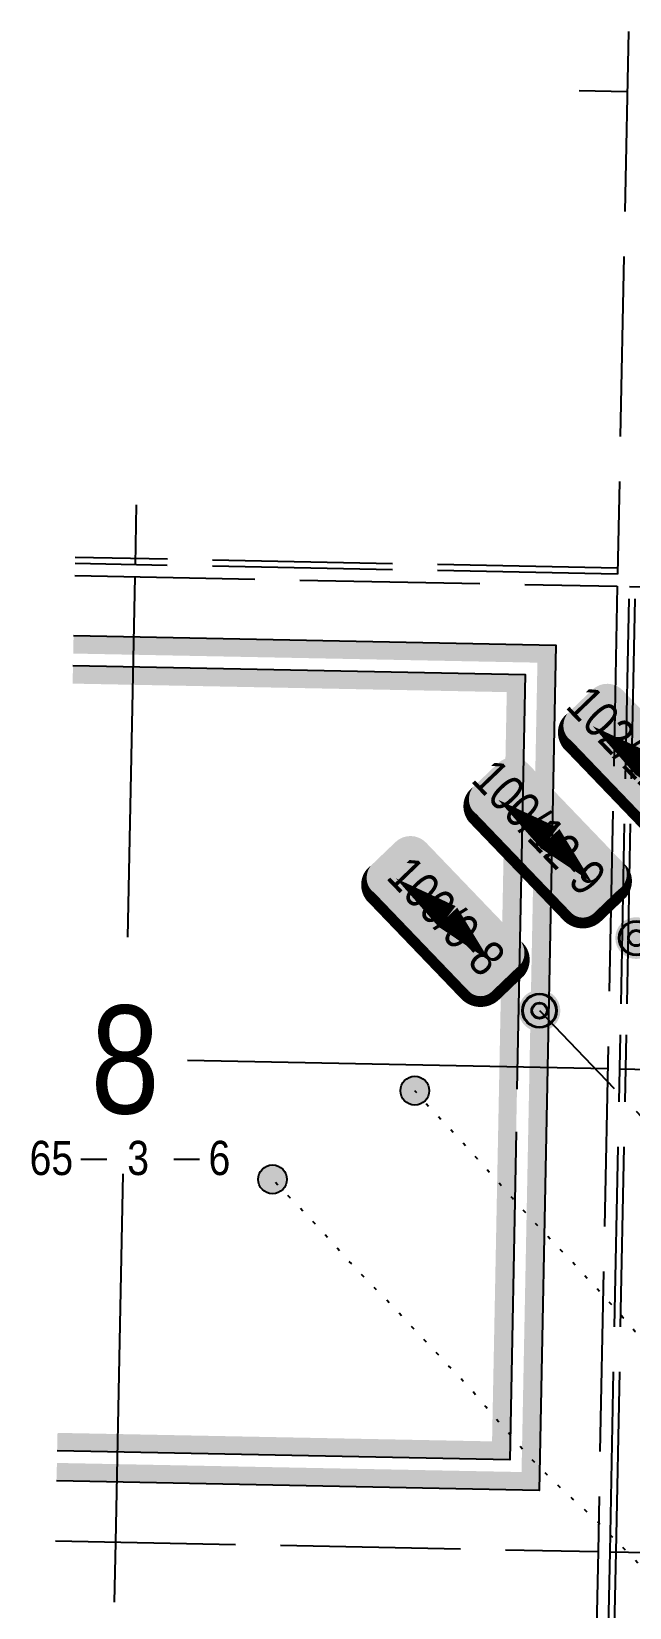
# Model space of a CAD drawing. Extents: x 408473 to 428843, y 6046006 to 6059852.
# Drawn here: x 416527 to 416692.9, y 6046959.8 to 6047397.4 of the extents above; entities that cross this region are included whole.
import ezdxf
from ezdxf.enums import TextEntityAlignment as Align

# ---------------------------------------------------------------- set-up
doc = ezdxf.new("R2010")
doc.units = 0
doc.header["$LTSCALE"] = 5
for name, pattern in [('foc-DOT', [1, 0.2, -0.8]), ('foc-DRILLPATH', [14.75, 6, -1.75, 1.75, -1.75, 1.75, -1.75]), ('foc-QUARTERLINE', [33, 25, -3, 2, -3]), ('foc-UNSURVEYED', [12.5, 10, -2.5])]:
    doc.linetypes.add(name, pattern=pattern)
for name, color, linetype in [('10', 1, 'Continuous'), ('9', 3, 'Continuous'), ('ABADATA-DRILL', 8, 'foc-DOT'), ('ABADATA-DRILL-T', 8, 'Continuous'), ('AS-TARGET-GAS', 182, 'Continuous'), ('AS-TARGET-GAS-H', 181, 'Continuous'), ('AS-TARGET-OIL', 146, 'Continuous'), ('AS-TARGET-OIL-H', 131, 'Continuous'), ('L-MON', 1, 'Continuous'), ('L-SECLBL', 7, 'Continuous'), ('L-SECQ', 8, 'foc-QUARTERLINE'), ('L-USEC', 7, 'foc-UNSURVEYED'), ('P-PDRILLPATH', 12, 'foc-DRILLPATH')]:
    doc.layers.add(name, color=color, linetype=linetype)
doc.styles.add('80', font='ARIALN.TTF', dxfattribs={"height": 10})
doc.styles.add('80L', font='ARIALN.TTF', dxfattribs={"height": 10})
doc.styles.add('SIMPLEX', font='ARIALN.TTF')

# ---------------------------------------------------------------- blocks, each defined once
blk = doc.blocks.new('L-SECLBL')
at = {"layer": '9', "color": 7}
for p, q in [((-5.08, -27.83), (-12.29, -27.83)), ((20.7, -27.83), (13.5, -27.83))]:
    blk.add_line(p, q, dxfattribs=at)
at = {"layer": '10', "color": 2, "style": 'SIMPLEX'}
blk.add_attdef('SEC', text='', height=30, dxfattribs=at).set_placement((0, 0), align=Align.MIDDLE)
at = {"layer": '10', "color": 5, "style": '80L'}
blk.add_attdef('TWP', text='', height=9.5, dxfattribs=at).set_placement((-14.43, -27.37), align=Align.MIDDLE_RIGHT)
blk.add_attdef('RGE', text='', height=9.5, dxfattribs=at).set_placement((3.62, -27.37), align=Align.MIDDLE_CENTER)
blk.add_attdef('MER', text='', height=9.5, dxfattribs=at).set_placement((23.17, -27.37), align=Align.MIDDLE_LEFT)
blk = doc.blocks.new('*U124')
h = blk.add_hatch(color=255)
edge = h.paths.add_edge_path()
edge.add_line((-19, -11.5), (19, -11.5))
edge.add_arc((19, -5.5), 6, 270, 360)
edge.add_line((25, -5.5), (25, 4))
edge.add_arc((19, 4), 6, 0, 90)
edge.add_line((19, 10), (-19, 10))
edge.add_arc((-19, 4), 6, 90, 180)
edge.add_line((-25, 4), (-25, -5.5))
edge.add_arc((-19, -5.5), 6, 180, 270)
at = {"color": 1, "flags": 128}
blk.add_lwpolyline([(-19, -11.5, 3, 3, 0), (19, -11.5, 3, 3, 0.414214), (25, -5.5, 3, 3, 0), (25, 4, 3, 0, 0.414214), (19, 10, 0, 0, 0), (-19, 10, 0, 0, 0.414214), (-25, 4, 0, 0, 0), (-25, -5.5, 0, 3, 0.414214)], format="xyseb", close=True, dxfattribs=at)
for points in [[(-17.63, -2.9, 0, 7.5, 0), (0, 0, 0, 0, 0)], [(17.05, 0, 0, 7.5, 0), (0, 0, 0, 0, 0)]]:
    blk.add_lwpolyline(points, format="xyseb", dxfattribs=at)
at = {"color": 1, "style": '80'}
blk.add_attdef('ENTER_TEXT_001', (-26.85, -4.92), '', height=10, dxfattribs=at)
blk = doc.blocks.new('plbh')
at = {"layer": 'L-MON'}
h = blk.add_hatch(color=255, dxfattribs=at)
h.dxf.hatch_style = 1
edge = h.paths.add_edge_path()
edge.add_arc((0, 0), 1.16, 0, 360)
h = blk.add_hatch(color=256, dxfattribs=at)
h.dxf.hatch_style = 1
h.paths.add_polyline_path([(0.96, 0, 1), (-0.96, 0, 1)])
h.paths.add_polyline_path([(0.91, 0, 1), (-0.91, 0, 1)], flags=16)
h.paths.add_polyline_path([(0.45, 0, -1), (-0.45, 0, -1)], flags=0)
h = blk.add_hatch(color=256, dxfattribs=at)
h.dxf.hatch_style = 1
h.paths.add_polyline_path([(0.45, 0, 1), (-0.45, 0, 1)])
h.paths.add_polyline_path([(0.4, 0, 1), (-0.4, 0, 1)], flags=16)
at = {"layer": 'L-MON', "color": 240}
for radius in [0.96, 0.91, 0.45, 0.4]:
    blk.add_circle((0, 0), radius, dxfattribs=at)

msp = doc.modelspace()

# ---------------------------------------------------------------- hatches: boundary and pattern name
at = {"layer": 'ABADATA-DRILL-T'}
h = msp.add_hatch(color=256, dxfattribs=at)
h.dxf.hatch_style = 1
edge = h.paths.add_edge_path()
edge.add_arc((416633.361, 6047103.315), 3.998, 0, 360)
h = msp.add_hatch(color=256, dxfattribs=at)
h.dxf.hatch_style = 1
edge = h.paths.add_edge_path()
edge.add_arc((416593.864, 6047078.681), 3.998, 0, 360)
at = {"layer": 'AS-TARGET-GAS-H'}
h = msp.add_hatch(color=256, dxfattribs=at)
h.dxf.hatch_style = 1
h.paths.add_polyline_path([(416538.365, 6047216.354), (416538.466, 6047221.353), (416663.983, 6047218.892), (416659.707, 6047000.824), (416534.073, 6047003.288), (416534.173, 6047008.287), (416654.806, 6047005.921), (416658.886, 6047213.99)], flags=17)
at = {"layer": 'AS-TARGET-OIL-H'}
h = msp.add_hatch(color=256, dxfattribs=at)
h.dxf.hatch_style = 1
h.paths.add_polyline_path([(416538.533, 6047224.702), (416538.634, 6047229.701), (416672.495, 6047227.076), (416667.892, 6046992.312), (416533.904, 6046994.939), (416534.005, 6046999.938), (416662.991, 6046997.409), (416667.398, 6047222.175)])

# ---------------------------------------------------------------- linework, layer by layer
at = {"layer": 'ABADATA-DRILL', "flags": 128}
for points in [[(416719.192, 6047011.416), (416718.285, 6047012.285), (416717.114, 6047013.41), (416715.947, 6047014.533), (416714.776, 6047015.655), (416713.603, 6047016.78), (416712.479, 6047017.869), (416711.329, 6047018.985), (416710.161, 6047020.112), (416708.996, 6047021.236), (416707.835, 6047022.369), (416706.682, 6047023.511), (416705.531, 6047024.65), (416704.388, 6047025.804), (416703.256, 6047026.97), (416702.118, 6047028.126), (416700.983, 6047029.28), (416699.859, 6047030.453), (416698.757, 6047031.641), (416697.669, 6047032.846), (416696.597, 6047034.046), (416695.521, 6047035.26), (416694.458, 6047036.478), (416693.402, 6047037.701), (416692.344, 6047038.934), (416691.286, 6047040.165), (416690.218, 6047041.379), (416689.142, 6047042.58), (416688.063, 6047043.789), (416686.985, 6047044.997), (416685.894, 6047046.197), (416684.805, 6047047.378), (416683.705, 6047048.567), (416682.596, 6047049.749), (416681.484, 6047050.929), (416680.382, 6047052.119), (416679.287, 6047053.313), (416678.192, 6047054.508), (416677.1, 6047055.705), (416675.99, 6047056.892), (416674.866, 6047058.062), (416673.737, 6047059.233), (416672.608, 6047060.402), (416671.473, 6047061.566), (416670.347, 6047062.732), (416669.235, 6047063.907), (416668.126, 6047065.089), (416667.026, 6047066.285), (416665.928, 6047067.478), (416664.828, 6047068.672), (416663.736, 6047069.872), (416662.653, 6047071.076), (416661.566, 6047072.275), (416660.476, 6047073.478), (416659.4, 6047074.678), (416658.317, 6047075.886), (416657.232, 6047077.089), (416656.142, 6047078.296), (416655.05, 6047079.494), (416653.967, 6047080.697), (416652.889, 6047081.914), (416651.816, 6047083.135), (416650.736, 6047084.348), (416649.652, 6047085.556), (416648.565, 6047086.763), (416647.465, 6047087.956), (416646.361, 6047089.14), (416645.258, 6047090.325), (416644.153, 6047091.515), (416643.049, 6047092.702), (416641.94, 6047093.888), (416640.83, 6047095.071), (416639.725, 6047096.245), (416638.611, 6047097.425), (416637.502, 6047098.607), (416636.407, 6047099.799), (416635.316, 6047101.039), (416633.361, 6047103.315)], [(416914.742, 6046741.654), (416914.742, 6046741.654), (416914.744, 6046741.658), (416914.744, 6046741.669), (416914.755, 6046741.714), (416914.773, 6046741.737), (416914.8, 6046741.757), (416914.86, 6046741.795), (416914.934, 6046741.831), (416914.986, 6046741.855), (416915.034, 6046741.87), (416915.066, 6046741.868), (416915.083, 6046741.858), (416915.084, 6046741.834), (416915.076, 6046741.791), (416915.048, 6046741.647), (416915.023, 6046741.557), (416914.958, 6046741.373), (416914.894, 6046741.196), (416914.87, 6046741.125), (416914.845, 6046741.067), (416914.824, 6046741.024), (416914.817, 6046740.998), (416914.819, 6046740.983), (416914.834, 6046740.909), (416914.828, 6046740.861), (416914.791, 6046740.918), (416914.736, 6046741.014), (416914.667, 6046741.141), (416914.587, 6046741.312), (416914.517, 6046741.477), (416914.488, 6046741.621), (416914.478, 6046741.74), (416914.459, 6046741.875), (416914.467, 6046742.022), (416914.569, 6046742.101), (416914.728, 6046742.133), (416914.936, 6046742.227), (416915.094, 6046742.279), (416915.114, 6046742.271), (416915.127, 6046742.257), (416915.16, 6046742.153), (416915.15, 6046742.052), (416915.128, 6046741.95), (416915.101, 6046741.844), (416915.062, 6046741.741), (416914.965, 6046741.73), (416914.848, 6046741.822), (416914.788, 6046741.945), (416914.755, 6046742.069), (416914.731, 6046742.205), (416914.785, 6046742.317), (416914.954, 6046742.337), (416915.135, 6046742.24), (416915.226, 6046742.133), (416915.244, 6046742.101), (416915.274, 6046741.994), (416915.347, 6046741.828), (416915.393, 6046741.698), (416915.356, 6046741.537), (416915.31, 6046741.478), (416915.3, 6046741.467), (416915.278, 6046741.446), (416915.271, 6046741.439), (416915.251, 6046741.436), (416915.243, 6046741.438), (416915.213, 6046741.452), (416915.156, 6046741.505), (416915.074, 6046741.608), (416914.978, 6046741.775), (416914.872, 6046741.994), (416914.747, 6046742.251), (416914.596, 6046742.542), (416914.412, 6046742.873), (416914.186, 6046743.246), (416913.918, 6046743.654), (416913.611, 6046744.097), (416913.264, 6046744.581), (416912.871, 6046745.099), (416912.453, 6046745.634), (416912.004, 6046746.192), (416911.523, 6046746.775), (416911, 6046747.384), (416910.431, 6046748.027), (416909.815, 6046748.713), (416909.165, 6046749.434), (416908.485, 6046750.192), (416907.779, 6046750.986), (416907.037, 6046751.816), (416906.27, 6046752.673), (416905.489, 6046753.564), (416904.692, 6046754.486), (416903.872, 6046755.429), (416903.037, 6046756.377), (416902.182, 6046757.328), (416901.319, 6046758.268), (416900.432, 6046759.216), (416899.524, 6046760.165), (416898.577, 6046761.148), (416897.638, 6046762.134), (416896.687, 6046763.142), (416895.716, 6046764.176), (416894.731, 6046765.224), (416893.719, 6046766.302), (416892.701, 6046767.382), (416891.655, 6046768.49), (416890.613, 6046769.596), (416889.553, 6046770.732), (416888.49, 6046771.873), (416887.423, 6046773.026), (416886.357, 6046774.183), (416885.276, 6046775.348), (416884.174, 6046776.517), (416883.041, 6046777.711), (416881.674, 6046779.17), (416880.55, 6046780.4), (416880.468, 6046780.49), (416878.306, 6046782.853), (416876.142, 6046785.201), (416873.991, 6046787.577), (416871.834, 6046789.944), (416869.63, 6046792.294), (416867.424, 6046794.644), (416865.243, 6046797.014), (416863.08, 6046799.399), (416860.919, 6046801.774), (416858.737, 6046804.134), (416856.542, 6046806.457), (416854.321, 6046808.766), (416852.121, 6046811.088), (416849.952, 6046813.455), (416847.81, 6046815.867), (416845.694, 6046818.274), (416843.552, 6046820.667), (416841.373, 6046823.028), (416839.167, 6046825.351), (416836.947, 6046827.65), (416834.679, 6046829.943), (416833.537, 6046831.087), (416832.402, 6046832.235), (416830.144, 6046834.53), (416827.902, 6046836.818), (416825.655, 6046839.115), (416823.385, 6046841.384), (416821.084, 6046843.614), (416818.789, 6046845.838), (416816.498, 6046848.097), (416814.205, 6046850.359), (416811.904, 6046852.61), (416809.644, 6046854.838), (416807.387, 6046857.118), (416805.143, 6046859.429), (416802.923, 6046861.713), (416800.687, 6046864.003), (416798.447, 6046866.287), (416796.168, 6046868.561), (416793.881, 6046870.798), (416791.573, 6046873.052), (416789.31, 6046875.307), (416787.066, 6046877.583), (416784.799, 6046879.878), (416782.552, 6046882.149), (416780.306, 6046884.437), (416778.088, 6046886.754), (416775.903, 6046889.123), (416773.749, 6046891.487), (416771.575, 6046893.847), (416769.401, 6046896.217), (416767.25, 6046898.581), (416765.061, 6046900.91), (416762.8, 6046903.201), (416760.527, 6046905.465), (416758.226, 6046907.722), (416755.933, 6046909.947), (416753.65, 6046912.256), (416751.49, 6046914.602), (416749.402, 6046917.014), (416747.323, 6046919.462), (416745.168, 6046921.848), (416742.889, 6046924.123), (416740.565, 6046926.313), (416738.219, 6046928.489), (416735.892, 6046930.692), (416733.606, 6046932.946), (416731.327, 6046935.181), (416729.034, 6046937.418), (416726.757, 6046939.678), (416724.507, 6046941.951), (416722.262, 6046944.264), (416720.036, 6046946.585), (416717.824, 6046948.887), (416715.584, 6046951.208), (416713.336, 6046953.5), (416711.089, 6046955.816), (416708.868, 6046958.138), (416706.609, 6046960.441), (416704.364, 6046962.748), (416702.145, 6046965.048), (416699.912, 6046967.344), (416697.687, 6046969.647), (416695.46, 6046971.966), (416693.231, 6046974.262), (416690.983, 6046976.548), (416688.745, 6046978.833), (416686.476, 6046981.114), (416684.22, 6046983.366), (416681.934, 6046985.621), (416679.58, 6046987.801), (416677.178, 6046989.942), (416674.812, 6046992.114), (416672.493, 6046994.323), (416670.198, 6046996.551), (416667.919, 6046998.804), (416665.688, 6047001.083), (416663.509, 6047003.448), (416661.404, 6047005.858), (416659.318, 6047008.28), (416657.219, 6047010.693), (416655.124, 6047013.117), (416653.052, 6047015.549), (416650.983, 6047018.009), (416648.878, 6047020.439), (416646.707, 6047022.776), (416644.476, 6047025.111), (416642.271, 6047027.437), (416640.08, 6047029.764), (416637.892, 6047032.092), (416635.684, 6047034.434), (416634.027, 6047036.181), (416631.837, 6047038.507), (416629.642, 6047040.834), (416627.414, 6047043.169), (416625.175, 6047045.491), (416622.939, 6047047.786), (416620.706, 6047050.09), (416618.492, 6047052.396), (416616.276, 6047054.728), (416614.097, 6047057.076), (416611.923, 6047059.453), (416609.779, 6047061.82), (416607.644, 6047064.211), (416605.457, 6047066.581), (416603.255, 6047068.883), (416601.03, 6047071.191), (416598.816, 6047073.493), (416596.61, 6047075.807), (416593.864, 6047078.681)]]:
    msp.add_lwpolyline(points, dxfattribs=at)
at = {"layer": 'ABADATA-DRILL-T'}
for centre in [(416633.361, 6047103.315), (416593.864, 6047078.681)]:
    msp.add_circle(centre, 3.998, dxfattribs=at)
at = {"layer": 'AS-TARGET-GAS', "flags": 128}
for points in [[(416538.466, 6047221.353), (416663.983, 6047218.892), (416661.725, 6047103.746)], [(416661.492, 6047091.86), (416659.707, 6047000.824), (416534.073, 6047003.288)]]:
    msp.add_lwpolyline(points, dxfattribs=at)
at = {"layer": 'AS-TARGET-OIL', "flags": 128}
msp.add_lwpolyline([(416538.634, 6047229.701), (416672.495, 6047227.076), (416667.892, 6046992.312), (416533.904, 6046994.939)], dxfattribs=at)
at = {"layer": 'L-SECQ', "flags": 128}
for points in [[(416678.995, 6047381.034), (416692.308, 6047380.773)], [(416556.036, 6047266.035), (416555.7, 6047249.372)], [(416555.633, 6047246.021), (416553.616, 6047145.906)], [(416686.889, 6047109.367), (416570.299, 6047111.653)], [(416806.927, 6047107.013), (416690.24, 6047109.301)], [(416552.293, 6047080.229), (416550.233, 6046977.966)], [(416550.233, 6046977.966), (416549.897, 6046961.303)]]:
    msp.add_lwpolyline(points, dxfattribs=at)
at = {"layer": 'L-USEC', "flags": 128}
for points in [[(416692.641, 6047397.437), (416689.632, 6047246.745)], [(416689.665, 6047248.424), (416539.07, 6047251.377)], [(416689.632, 6047246.745), (416539.037, 6047249.698)], [(416538.969, 6047246.348), (416689.565, 6047243.395)], [(416689.565, 6047243.395), (416687.25, 6047127.444)], [(416690.602, 6047127.436), (416692.916, 6047243.329)], [(416692.281, 6047127.403), (416694.595, 6047243.295)], [(416692.916, 6047243.329), (416960.78, 6047238.077)], [(416687.012, 6047115.553), (416684.213, 6046975.339)], [(416687.563, 6046975.273), (416690.429, 6047118.813)], [(416689.242, 6046975.24), (416692.108, 6047118.78)], [(416533.569, 6046978.293), (416684.213, 6046975.339)], [(416684.213, 6046975.339), (416681.204, 6046824.648)], [(416684.555, 6046824.582), (416687.563, 6046975.273)], [(416686.233, 6046824.549), (416689.242, 6046975.24)], [(416687.563, 6046975.273), (416955.524, 6046970.019)]]:
    msp.add_lwpolyline(points, dxfattribs=at)
at = {"layer": 'P-PDRILLPATH'}
msp.add_line((416667.967, 6047125.543), (416995.766, 6046783.994), dxfattribs=at)

# ---------------------------------------------------------------- block references
at = {"xscale": 0.9995595999999999, "yscale": 0.9995595999999999, "zscale": 0.9995595999999999, "rotation": 313.8233333333334}
for p, values in [((416697.042, 6047193.843), {'ENTER_TEXT_001': '102/12-9'}), ((416670.804, 6047173.385), {'ENTER_TEXT_001': '100/12-9'})]:
    msp.add_blockref('*U124', p, dxfattribs=at).add_auto_attribs(values)
ref = msp.add_blockref('*U124', (416642.421, 6047151.563), dxfattribs=dict(xscale=0.9995595999999999, yscale=0.9995595999999999, zscale=0.9995595999999999, rotation=313.8233333333334))
ref.add_attrib('ENTER_TEXT_001', '100/9-8', (416625.123, 6047162.369), dxfattribs={"color": 1, "height": 9.9956, "rotation": 313.82333, "style": '80'})
at = {"layer": 'L-MON', "xscale": 4.997797999999999, "yscale": 4.997797999999999, "zscale": 4.997797999999999}
for p in [(416694.814, 6047145.688), (416667.967, 6047125.543)]:
    msp.add_blockref('plbh', p, dxfattribs=at)
at = {"layer": 'L-SECLBL', "xscale": 0.9995596, "yscale": 0.9995596, "zscale": 0.9995596}
msp.add_blockref('L-SECLBL', (416552.933, 6047111.993), dxfattribs=at).add_auto_attribs({'SEC': '8', 'TWP': '65', 'RGE': '3', 'MER': '6'})

doc.saveas('drawing.dxf')
